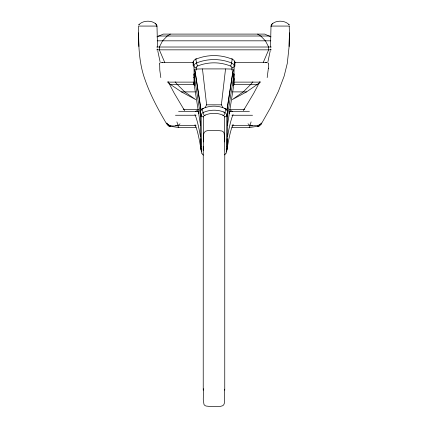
<?xml version="1.0" encoding="UTF-8"?>
<svg xmlns="http://www.w3.org/2000/svg" width="428" height="428" viewBox="0 0 428 428"><rect width="100%" height="100%" fill="white"/><g stroke="black" fill="none" stroke-linecap="round" stroke-linejoin="round"><path stroke-width="0.64" d="M203.225 390.192L203.241 146.242M224.754 390.181L224.775 151.351M227.129 138.822L227.129 148.516A3.076 2.45 9.5 0 1 226.647 149.854M227.038 110.729A2.306 1.466 -5.6 0 1 227.696 111.922L227.461 147.794L226.583 151.624A4.499 4.483 -77.1 0 1 226.519 152.026L226.177 153.181M248.005 123.762L249.631 125.329L251.937 125.88L258.469 125.308L261.085 124.318L270.314 108.022L278.409 91.335L284.149 76.12L287.284 63.392L289.109 46.524L289.435 32.876L289.194 26.065M231.896 70.101L231.906 67.667A2.311 1.76 0 0 0 230.537 66.062C220.104 61.771 208.061 61.76 197.613 66.003A2.317 1.766 0 0 0 196.233 67.619L196.243 70.058M271.01 26.065L270.485 47.16M224.486 141.93L224.561 116.935A2.103 1.6 0 0 0 223.667 115.608L222.416 115.057M234.919 66.115L234.844 61.83A4.622 3.59 5.5 0 0 232.869 59.519C221.025 54.292 207.029 54.276 195.184 59.503A4.628 3.601 -6.2 0 0 193.205 61.835L193.124 65.548M289.435 32.876L289.109 46.524M226.583 151.624L226.845 115.501L227.691 111.922M268.356 68.154L268.329 68.555M268.356 68.095L268.324 63.927M268.319 68.705L267.179 77.596M270.287 50.172L270.368 48.963M222.918 107.69L221.383 104.828L225.535 68.908L232.581 69.085M224.47 150.94L224.732 138.64L224.042 132.969L223.165 131.696L221.875 130.989L216.916 130.396L207.66 130.631L205.67 131.171L204.21 132.461L203.546 134.638L203.311 137.789L203.482 150.367M270.148 51.221L267.933 61.707M159.676 63.906L159.788 70.197L160.821 77.596M203.546 388.726L203.263 399.436L203.958 404.38L204.67 405.337L205.986 406.033L211.074 406.584L220.532 406.343L222.672 405.739L223.769 404.786L224.433 402.946L224.679 400.153L224.513 389.202M226.915 110.033L233.223 69.101M227.017 110.312L233.223 70.037M227.461 116.074L233.993 74.226A2.317 1.766 0 0 0 233.565 73.215M227.461 125.361L233.993 83.519L233.993 74.226M166.706 123.007C167.155 126.635 178.198 127.089 179.995 123.762M225.155 108.493A2.343 0.883 -61.4 0 1 225.872 109.049L224.871 112.559A2.333 0.851 -62.7 0 1 223.555 115.528M233.688 84.482L234.196 66.351L234.94 62.584A2.3 1.519 0.6 0 0 234.325 61.365M251.108 121.878L249.904 125.554L231.955 125.554M260.957 123.189L260.454 124.404L259.127 124.575M263.231 62.493L268.656 49.841L268.656 47.016L265.488 40.933L260.77 36.016L257.554 34.096M257.742 125.955L257.592 126.303L248.721 127.624L232.03 127.624M261.24 124.093L261.294 123.007M259.935 81.55L253.718 93.299L243.393 110.654M139.079 24.343L138.779 24.899C142.749 19.961 153.374 19.806 156.894 25.295L155.332 23.224M205.082 107.69L206.617 104.828L202.465 68.908L195.419 69.085M252.857 81.823L250.819 84.353L243.281 91.886L232.238 99.612L246.576 91.886L259.566 82.834M272.668 23.224L271.106 25.295C274.626 19.806 285.246 19.961 289.221 24.899L288.921 24.343M156.953 36.899L163.319 34.096L264.681 34.096L271.047 36.899M170.446 34.096L167.23 36.016L162.512 40.933L159.344 47.016L159.344 49.841L164.769 62.493M203.514 141.93L203.439 116.935A2.092 1.594 0 0 1 204.445 115.555L205.584 115.057M203.546 108.386L202.128 109.049L203.129 112.559A2.333 0.84 63.2 0 0 204.445 115.528M258.56 126.212L258.678 126.18A3.221 2.852 77.6 0 0 260.278 124.751M265.89 62.36L265.863 62.37A1.819 0.701 90 0 0 265.665 62.44M160.773 62.381L193.419 62.333M258.325 126.265L258.014 126.308M252.472 125.575L249.797 126.041A3.242 1.086 85.6 0 1 249.139 127.63M244.8 109.129L241.381 109.627L229.403 109.627M266.355 62.306L267.227 62.381M270.822 40.826L157.178 40.826M166.792 124.152C158.371 109.878 150.421 95.209 144.969 79.506C138.72 62.44 138.474 44.009 138.554 26.065L156.942 26.065M289.408 26.065L271.058 26.065M156.589 26.065L156.916 26.065M271.122 26.065L271.411 26.065M158.29 36.016L269.71 36.016M156.68 47.016L271.32 47.016M156.68 49.841L271.32 49.841M234.581 62.333L266.446 62.306M202.465 68.908L225.535 68.908M167.252 82.123L194.034 82.123M233.966 82.123L260.748 82.123M168.434 82.834L170.317 84.353L194.43 84.353L193.948 66.324L193.108 62.595A2.3 1.519 -0.6 0 1 193.665 61.391M233.57 84.353L257.683 84.353M170.317 84.353L181.424 91.886L195.366 91.886M232.634 91.886L246.576 91.886M206.617 104.828L221.383 104.828M198.597 109.627L186.619 109.627L183.2 109.129M178.594 111.307L198.635 111.307M229.365 111.307L249.406 111.307M175.464 115.255L196.061 115.255M231.939 115.255L252.536 115.255M196.045 125.554L178.096 125.554L176.892 121.878M195.971 127.624L179.279 127.624L170.408 126.303L170.258 125.955M169.986 126.308L169.675 126.265M168.873 124.575L167.546 124.404L167.043 123.189M175.528 125.575L178.203 126.041A3.242 1.086 -85.6 0 0 178.856 127.63M162.11 62.36L162.169 62.376A1.819 0.701 90 0 1 162.335 62.44M169.44 126.212L169.344 126.185A3.221 2.852 -77.6 0 1 167.664 124.628M223.625 112.034L224.871 112.564A4.087 3.226 6.7 0 1 226.819 115.496A2.311 1.493 -6.7 0 1 224.561 116.919M224.454 108.386L225.872 109.049M181.424 91.886L195.762 99.612L184.719 91.886L177.181 84.353L175.143 81.823M184.607 110.654L174.282 93.299L168.065 81.55M201.823 153.181L201.47 152.026A4.499 4.489 88.5 0 1 201.417 151.624L200.539 147.794L200.309 111.922A2.306 1.493 6.9 0 1 200.93 110.708M195.072 124.767L195.452 125.623M160.067 61.707L157.852 51.221M200.309 111.922L201.155 115.501L201.417 151.624M194.521 73.129A2.317 1.766 0 0 0 194.002 74.226L200.539 116.074M194.007 74.226L194.007 83.519L200.539 125.361M194.777 69.101L201.085 110.033M194.777 70.037L200.983 110.312M157.515 47.16L156.99 26.065M157.632 48.963L157.713 50.172M138.891 46.524L138.565 32.876M200.871 138.822L200.871 148.516A3.076 2.45 -9.5 0 0 201.353 149.854M233.126 124.366A134.542 12.048 -87.3 0 0 227.129 148.516A3.076 1.412 0 0 1 226.134 149.42M201.866 149.42A3.076 1.412 0 0 1 200.871 148.516L199.71 141.984A135.489 12.134 87.3 0 0 195.452 125.629M201.347 149.345A3.012 2.434 -9.9 0 1 200.545 147.794A2.274 1.557 0 0 1 200.941 146.644M226.653 149.345A3.012 2.434 9.9 0 0 227.455 147.794A2.274 1.557 0 0 0 227.059 146.644M203.461 155.091A3.296 3.231 76.4 0 1 201.882 153.203M225.936 153.138A3.296 2.996 -48.4 0 1 224.433 154.877M260.363 124.644A3.221 2.852 72.8 0 1 258.673 126.164M258.582 126.314A3.365 2.905 47 0 1 258.362 126.378M258.036 126.094A2.921 2.065 -34.1 0 1 257.661 126.121M257.95 126.501A2.921 2.391 -54 0 1 257.544 126.453M258.491 126.116A3.365 2.702 30.3 0 1 258.282 126.153M169.328 126.164A3.221 2.852 -72.8 0 1 167.696 124.767M169.638 126.378A3.365 2.905 -47 0 1 169.418 126.314M170.339 126.121A2.921 2.065 34.1 0 1 169.964 126.094M170.456 126.453A2.921 2.391 54 0 1 170.05 126.501M169.718 126.153A3.365 2.702 -30.3 0 1 169.509 126.116M267.912 62.691A2.226 0.856 90 0 1 268.335 63.89M159.665 63.89A2.226 0.856 -90 0 1 160.088 62.691M196.238 67.624A2.306 1.503 -1.6 0 1 193.948 66.324A4.596 3.579 -6 0 1 196.677 62.911C207.724 58.443 220.447 58.481 231.489 62.964L232.297 59.251A2.284 0.642 -69.9 0 0 231.676 58.85M197.618 66.008A2.306 0.615 71.1 0 1 196.671 62.911L195.756 59.23A2.284 0.642 69.9 0 1 196.399 58.855M230.537 66.056A2.306 0.621 -71 0 0 231.489 62.964A4.596 3.568 5.5 0 1 234.196 66.351A2.306 1.498 0.2 0 1 231.906 67.667M194.178 85.268A13.723 1.792 87.8 0 1 193.445 82.187M193.274 77.575A1.91 1.626 -3.9 0 1 193.296 77.334M234.196 78.549A13.573 0.952 -85.9 0 1 233.902 81.058M194.735 85.258A3.296 3.269 63.1 0 1 194.515 84.487M233.474 84.45A3.274 3.028 -47.6 0 1 233.073 85.466M194.644 84.937A3.092 2.354 0 0 1 193.996 83.519M234.004 83.519A3.092 2.354 0 0 1 233.356 84.937M203.439 116.919A2.311 1.493 6.7 0 1 201.16 115.501A4.087 3.226 -6.7 0 1 203.118 112.548L204.375 112.034A20.763 15.799 0 0 1 223.662 111.981M200.336 111.917A4.109 3.253 -6.8 0 1 202.112 109.033A2.343 0.883 60.6 0 1 202.856 108.525M203.482 108.3A21.154 16.098 0 0 1 224.518 108.3M225.888 109.033A4.109 3.253 6.8 0 1 227.664 111.917M205.526 114.977A17.575 13.375 0 0 1 222.474 114.977M227.525 136.537A145.226 13.006 -87.3 0 1 233.089 114.522M229.151 113.639A148.19 12.995 -87.4 0 1 230.355 110.692A3.124 2.975 0 0 1 232.527 111.51M195.473 111.51A3.124 2.975 0 0 1 197.645 110.665A148.19 12.995 87.4 0 1 198.849 113.639M233.062 125.131A3.071 2.926 0 0 1 232.393 126.057M195.607 126.062A3.071 2.926 0 0 1 194.938 125.131M194.911 114.522A145.226 13.006 87.3 0 1 200.475 136.537"/></g></svg>
